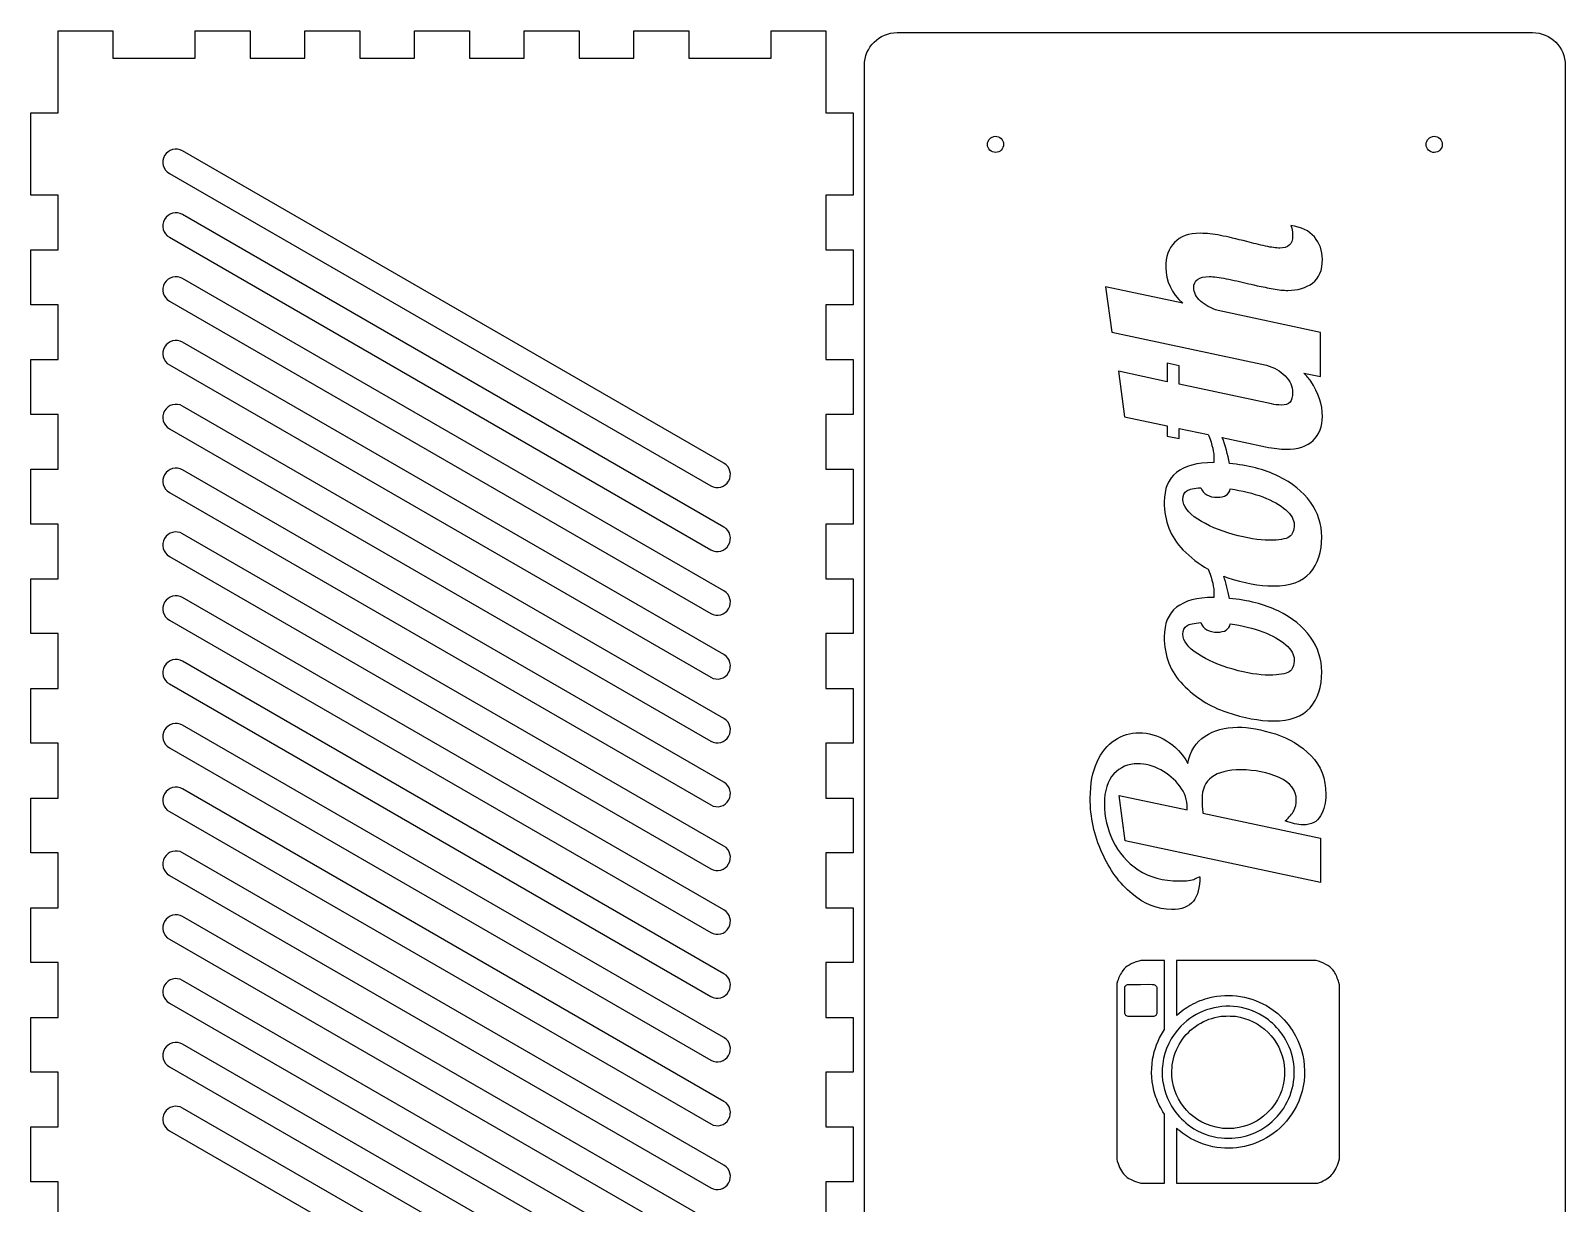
# Model space of a CAD drawing. Extents: x 0 to 1030, y 175 to 747.
# Drawn here: x 750.1 to 1030, y 532.9 to 746.8 of the extents above; entities that cross this region are included whole.
import ezdxf

# ---------------------------------------------------------------- set-up
doc = ezdxf.new("R2010")
doc.units = 0
doc.layers.add('Layer_1', color=7, linetype='CONTINUOUS')

msp = doc.modelspace()

# ---------------------------------------------------------------- linework, layer by layer
at = {"layer": 'Layer_1', "color": 1}
for points in [[(755.127788, 526.80923), (755.127788, 536.80923), (750.127788, 536.80923), (750.127788, 546.80923), (755.127788, 546.80923), (755.127788, 556.80923), (750.127788, 556.80923), (750.127788, 566.80923), (755.127788, 566.80923), (755.127788, 576.80923), (750.127788, 576.80923), (750.127788, 586.80923), (755.127788, 586.80923), (755.127788, 596.80923), (750.127788, 596.80923), (750.127788, 606.80923), (755.127788, 606.80923), (755.127788, 616.80923), (750.127788, 616.80923), (750.127788, 626.80923), (755.127788, 626.80923), (755.127788, 636.80923), (750.127788, 636.80923), (750.127788, 646.80923), (755.127788, 646.80923), (755.127788, 656.80923), (750.127788, 656.80923), (750.127788, 666.80923), (755.127788, 666.80923), (755.127788, 676.80923), (750.127788, 676.80923), (750.127788, 686.80923), (755.127788, 686.80923), (755.127788, 696.80923), (750.127788, 696.80923), (750.127788, 706.80923), (755.127788, 706.80923), (755.127788, 716.80923), (750.127788, 716.80923), (750.127788, 731.80923), (755.127788, 731.80923), (755.127788, 746.80923), (765.127788, 746.80923), (765.127788, 741.80923), (780.127788, 741.80923), (780.127788, 746.80923), (790.127788, 746.80923), (790.127788, 741.80923), (800.127788, 741.80923), (800.127788, 746.80923), (810.127788, 746.80923), (810.127788, 741.80923), (820.127788, 741.80923), (820.127788, 746.80923), (830.127788, 746.80923), (830.127788, 741.80923), (840.127788, 741.80923), (840.127788, 746.80923), (850.127788, 746.80923), (850.127788, 741.80923), (860.127788, 741.80923), (860.127788, 746.80923), (870.127788, 746.80923), (870.127788, 741.80923), (885.127788, 741.80923), (885.127788, 746.80923), (895.127788, 746.80923), (895.127788, 731.80923), (900.127788, 731.80923), (900.127788, 716.80923), (895.127788, 716.80923), (895.127788, 706.80923), (900.127788, 706.80923), (900.127788, 696.80923), (895.127788, 696.80923), (895.127788, 686.80923), (900.127788, 686.80923), (900.127788, 676.80923), (895.127788, 676.80923), (895.127788, 666.80923), (900.127788, 666.80923), (900.127788, 656.80923), (895.127788, 656.80923), (895.127788, 646.80923), (900.127788, 646.80923), (900.127788, 636.80923), (895.127788, 636.80923), (895.127788, 626.80923), (900.127788, 626.80923), (900.127788, 616.80923), (895.127788, 616.80923), (895.127788, 606.80923), (900.127788, 606.80923), (900.127788, 596.80923), (895.127788, 596.80923), (895.127788, 586.80923), (900.127788, 586.80923), (900.127788, 576.80923), (895.127788, 576.80923), (895.127788, 566.80923), (900.127788, 566.80923), (900.127788, 556.80923), (895.127788, 556.80923), (895.127788, 546.80923), (900.127788, 546.80923), (900.127788, 536.80923), (895.127788, 536.80923), (895.127788, 526.80923)], [(908.15579, 746.471282), (1023.972103, 746.471282)], [(902.155807, 374.654962), (902.155807, 740.471282)], [(1029.972114, 740.471282), (1029.972114, 374.654962)], [(876.527825, 667.899445), (777.814186, 724.891791)], [(775.427251, 720.757499), (874.14089, 663.765153)], [(876.527888, 656.257897), (777.814249, 713.250243)], [(775.427315, 709.115951), (874.140953, 652.123605)], [(876.527937, 644.616325), (777.814299, 701.608671)], [(775.427364, 697.474379), (874.141002, 640.482033)], [(876.528, 632.974778), (777.814362, 689.967124)], [(775.427427, 685.832832), (874.141065, 628.840486)], [(876.528049, 621.333206), (777.814411, 678.325552)], [(775.427476, 674.19126), (874.141114, 617.198914)], [(876.528112, 609.691658), (777.814474, 666.684004)], [(775.427539, 662.549712), (874.141178, 605.557366)], [(876.528176, 598.050111), (777.814537, 655.042457)], [(775.427588, 650.90814), (874.141227, 593.915794)], [(876.528225, 586.408539), (777.814586, 643.400885)], [(775.427651, 639.266592), (874.14129, 582.274246)], [(876.528288, 574.766991), (777.814649, 631.759337)], [(775.4277, 627.62502), (874.141339, 570.632674)], [(876.527877, 563.125695), (777.814238, 620.118041)], [(775.427299, 615.983741), (874.140938, 558.991395)], [(876.527933, 551.484135), (777.814294, 608.476481)], [(775.427355, 604.342181), (874.140994, 547.349835)], [(876.52799, 539.842578), (777.814352, 596.834924)], [(775.427413, 592.700624), (874.141051, 535.708278)], [(876.52803, 528.200988), (777.814391, 585.193334)], [(775.427452, 581.059035), (874.141091, 524.066689)], [(876.52602, 516.55585), (777.812381, 573.548196)], [(775.425442, 569.413897), (874.139081, 512.421551)], [(876.526076, 504.914291), (777.812438, 561.906637)], [(775.425499, 557.772337), (874.139137, 500.779991)], [(876.526134, 493.272733), (777.812495, 550.265079)], [(775.425556, 546.13078), (874.139195, 489.138434)]]:
    msp.add_lwpolyline(points, dxfattribs=at)
for points in [[(908.15579, 746.471282)], [(876.527825, 667.899445)], [(876.527888, 656.257897)], [(876.527937, 644.616325)], [(876.528, 632.974778)], [(876.528049, 621.333206)], [(876.528112, 609.691658)], [(876.528176, 598.050111)], [(876.528225, 586.408539)], [(876.528288, 574.766991)], [(876.527877, 563.125695)], [(876.527933, 551.484135)], [(876.52799, 539.842578)]]:
    msp.add_lwpolyline(points, close=True, dxfattribs=at)
at = {"layer": 'Layer_1', "color": 5}
for points in [[(946.142081, 700.100113), (947.262426, 691.812717), (975.46363, 685.799058)], [(960.197721, 697.076169), (946.142081, 700.100113)], [(982.30231, 684.340467), (985.340174, 683.692976), (985.340174, 691.756425), (966.692926, 695.732464)], [(976.380328, 678.732946), (959.581561, 682.31677), (959.581561, 685.676638), (957.341453, 686.124545), (957.341453, 682.764675), (948.494165, 684.668854), (949.613927, 676.381445), (957.341453, 674.70122), (957.341453, 672.853322), (959.581561, 672.405414), (959.581561, 674.253316), (964.850829, 673.128331)], [(967.418162, 672.580051), (975.316843, 670.893445)], [(965.853394, 668.01223), (965.797117, 668.01223)], [(965.853394, 643.40471), (965.797117, 643.40471)], [(963.89327, 604.059773), (985.34, 599.468046), (985.34, 591.404524), (949.726112, 599.020073), (948.606177, 607.30758), (961.03744, 604.675736), (961.03744, 605.011718)], [(956.670851, 564.284512), (956.861266, 564.58917), (956.861266, 570.885145), (956.861266, 577.181117), (954.722418, 577.181117), (952.583543, 577.181117), (952.202741, 577.070057)], [(984.936117, 577.057351), (984.561693, 577.181117), (971.807884, 577.181117), (959.050885, 577.181117), (959.050885, 572.164023), (959.050885, 567.146895), (959.184179, 567.264324)], [(948.312198, 573.395275), (948.166204, 572.963713), (948.166204, 556.96036), (948.169309, 540.957036), (948.277258, 540.585742)], [(950.019471, 572.747901), (950.149576, 572.817736), (952.52326, 572.827247)], [(988.674373, 540.598447), (988.785427, 540.979249), (988.785427, 556.871511), (988.785427, 572.763776), (988.674373, 573.144578)], [(955.077849, 567.00726), (954.928666, 566.931119), (952.596271, 566.931119)], [(952.202741, 536.672965), (952.583543, 536.561905), (954.722418, 536.561905), (956.861266, 536.561905), (956.861266, 542.85788), (956.861266, 549.150682), (956.588357, 549.591784)], [(959.142946, 546.519956), (959.050885, 546.592958), (959.050885, 541.579002), (959.050885, 536.561905), (971.953849, 536.561905)], [(971.953849, 536.561905), (984.859973, 536.561905), (985.148771, 536.676134)]]:
    msp.add_lwpolyline(points, dxfattribs=at)
for points in [[(960.253419, 661.292492)], [(960.253419, 636.684972)], [(986.291942, 607.475572)], [(949.667202, 572.367104)], [(958.297607, 558.117499)], [(956.476061, 556.134147)]]:
    msp.add_lwpolyline(points, close=True, dxfattribs=at)
at = {"layer": 'Layer_1', "color": 1}
for points in [[(902.155807, 740.471282), (902.155807, 743.795282), (904.831808, 746.471282), (908.15579, 746.471282)], [(1023.972103, 746.471282), (1027.296113, 746.471282), (1029.972114, 743.795282), (1029.972114, 740.471282)], [(924.615823, 726.32583), (924.760767, 727.125178), (925.525984, 727.6559), (926.325439, 727.511547)], [(1004.615823, 726.325554), (1004.760766, 727.124916), (1005.526002, 727.655642), (1006.325467, 727.511271)], [(777.814186, 724.891791), (776.668997, 725.552967), (775.214768, 725.163307), (774.553592, 724.018117)], [(925.800281, 724.615337), (925.001038, 724.76087), (924.470879, 725.52648), (924.615823, 726.32583)], [(927.511647, 725.798581), (927.365548, 724.999426), (926.59954, 724.469805), (925.800281, 724.615337)], [(926.329645, 727.510785), (927.128684, 727.364106), (927.657746, 726.597727), (927.511647, 725.798581)], [(1005.800309, 724.615061), (1005.001054, 724.76058), (1004.47088, 725.526195), (1004.615823, 726.325554)], [(1007.511646, 725.798306), (1007.365547, 724.999163), (1006.599558, 724.469547), (1005.800309, 724.615061)], [(1006.329644, 727.510509), (1007.128684, 727.36383), (1007.657746, 726.597451), (1007.511646, 725.798306)], [(774.553592, 724.018117), (773.892402, 722.872903), (774.282062, 721.418674), (775.427251, 720.757499)], [(777.814249, 713.250243), (776.66906, 713.911419), (775.214831, 713.521759), (774.553641, 712.376545)], [(774.553641, 712.376545), (773.892465, 711.231356), (774.282125, 709.777127), (775.427315, 709.115951)], [(774.553704, 700.734998), (773.892515, 699.589784), (774.282174, 698.135555), (775.427364, 697.474379)], [(777.814299, 701.608671), (776.669109, 702.269847), (775.21488, 701.880187), (774.553704, 700.734998)], [(774.553753, 689.093426), (773.892578, 687.948236), (774.282237, 686.494007), (775.427427, 685.832832)], [(777.814362, 689.967124), (776.669172, 690.628299), (775.214943, 690.23864), (774.553753, 689.093426)], [(774.553816, 677.451878), (773.892627, 676.306664), (774.282286, 674.852435), (775.427476, 674.19126)], [(777.814411, 678.325552), (776.669221, 678.986727), (775.214992, 678.597068), (774.553816, 677.451878)], [(777.814474, 666.684004), (776.669284, 667.34518), (775.215055, 666.95552), (774.553866, 665.810306)], [(877.401523, 664.638837), (878.062698, 665.784026), (877.673014, 667.238269), (876.527825, 667.899445)], [(774.553866, 665.810306), (773.89269, 664.665117), (774.282349, 663.210888), (775.427539, 662.549712)], [(874.14089, 663.765153), (875.28608, 663.103977), (876.740333, 663.493622), (877.401523, 664.638837)], [(777.814537, 655.042457), (776.669347, 655.703632), (775.215104, 655.313948), (774.553929, 654.168759)], [(877.401572, 652.997265), (878.062762, 654.142479), (877.673078, 655.596722), (876.527888, 656.257897)], [(774.553929, 654.168759), (773.892739, 653.023545), (774.282399, 651.569316), (775.427588, 650.90814)], [(874.140953, 652.123605), (875.286143, 651.46243), (876.740396, 651.852075), (877.401572, 652.997265)], [(777.814586, 643.400885), (776.669397, 644.06206), (775.215167, 643.672401), (774.553992, 642.527211)], [(877.401635, 641.355717), (878.062811, 642.500907), (877.673127, 643.95515), (876.527937, 644.616325)], [(774.553992, 642.527211), (773.892802, 641.381997), (774.282462, 639.927768), (775.427651, 639.266592)], [(874.141002, 640.482033), (875.286192, 639.820858), (876.740445, 640.210503), (877.401635, 641.355717)], [(877.401684, 629.714145), (878.062874, 630.859359), (877.67319, 632.313602), (876.528, 632.974778)], [(774.554041, 630.885639), (773.892865, 629.740449), (774.282511, 628.286196), (775.4277, 627.62502)], [(777.814649, 631.759337), (776.66946, 632.420513), (775.215231, 632.030853), (774.554041, 630.885639)], [(874.141065, 628.840486), (875.286255, 628.17931), (876.740509, 628.568955), (877.401684, 629.714145)], [(877.401747, 618.072597), (878.062923, 619.217787), (877.673239, 620.67203), (876.528049, 621.333206)], [(774.55361, 619.244364), (773.892428, 618.099165), (774.282085, 616.644931), (775.427299, 615.983741)], [(777.814238, 620.118041), (776.669024, 620.77923), (775.214792, 620.389566), (774.55361, 619.244364)], [(874.141114, 617.198914), (875.286304, 616.537738), (876.740558, 616.927383), (877.401747, 618.072597)], [(774.553667, 607.602807), (773.892485, 606.457605), (774.282141, 605.003371), (775.427355, 604.342181)], [(777.814294, 608.476481), (776.66908, 609.137671), (775.214848, 608.748006), (774.553667, 607.602807)], [(877.401796, 606.431025), (878.062986, 607.57624), (877.673302, 609.030483), (876.528112, 609.691658)], [(874.141178, 605.557366), (875.286367, 604.89619), (876.740621, 605.285836), (877.401796, 606.431025)], [(777.814352, 596.834924), (776.669138, 597.496113), (775.214906, 597.106449), (774.553723, 595.961247)], [(877.40186, 594.789478), (878.063035, 595.934668), (877.673365, 597.388935), (876.528176, 598.050111)], [(774.553723, 595.961247), (773.892542, 594.816047), (774.282199, 593.361814), (775.427413, 592.700624)], [(874.141227, 593.915794), (875.286416, 593.254618), (876.74067, 593.644264), (877.40186, 594.789478)], [(777.814391, 585.193334), (776.669177, 585.854524), (775.214945, 585.46486), (774.553764, 584.31966)], [(877.401923, 583.14793), (878.063098, 584.29312), (877.673414, 585.747363), (876.528225, 586.408539)], [(774.553764, 584.31966), (773.892581, 583.174458), (774.282238, 581.720224), (775.427452, 581.059035)], [(874.14129, 582.274246), (875.28648, 581.613071), (876.740733, 582.002716), (877.401923, 583.14793)], [(777.812381, 573.548196), (776.667167, 574.209386), (775.212935, 573.819722), (774.551753, 572.67452)], [(877.401972, 571.506358), (878.063162, 572.651572), (877.673478, 574.105816), (876.528288, 574.766991)], [(774.551753, 572.67452), (773.890572, 571.52932), (774.280228, 570.075086), (775.425442, 569.413897)], [(874.141339, 570.632674), (875.286529, 569.971499), (876.740796, 570.361169), (877.401972, 571.506358)], [(777.812438, 561.906637), (776.667223, 562.567826), (775.212993, 562.178164), (774.55181, 561.032963)], [(877.401541, 559.865083), (878.062723, 561.010285), (877.673067, 562.464519), (876.527877, 563.125695)], [(774.55181, 561.032963), (773.890628, 559.887761), (774.280284, 558.433527), (775.425499, 557.772337)], [(874.140938, 558.991395), (875.286127, 558.330219), (876.740359, 558.719884), (877.401541, 559.865083)], [(877.401598, 548.223526), (878.062779, 549.368725), (877.673123, 550.822959), (876.527933, 551.484135)], [(774.551866, 549.391403), (773.890685, 548.246203), (774.280342, 546.791969), (775.425556, 546.13078)], [(777.812495, 550.265079), (776.667281, 550.926269), (775.213049, 550.536605), (774.551866, 549.391403)], [(874.140994, 547.349835), (875.286184, 546.68866), (876.740415, 547.078324), (877.401598, 548.223526)], [(877.401654, 536.581966), (878.062837, 537.727168), (877.67318, 539.181402), (876.52799, 539.842578)], [(874.141051, 535.708278), (875.286241, 535.047102), (876.740473, 535.436767), (877.401654, 536.581966)]]:
    msp.add_open_spline(points, degree=3, dxfattribs=at)
at = {"layer": 'Layer_1', "color": 5}
for points in [[(984.219829, 709.171947), (983.249222, 710.329189), (981.812342, 711.019786), (979.908452, 711.243796)], [(979.908452, 711.243796), (980.132441, 710.907825), (980.244381, 710.291849), (980.244381, 709.395897)], [(958.685749, 708.163559), (957.640479, 707.043627), (957.117502, 705.532115), (957.117502, 703.628252)], [(963.445034, 709.843799), (961.31716, 709.843799), (959.731022, 709.283491), (958.685749, 708.163559)], [(967.085133, 709.451596), (965.741214, 709.712916), (964.527635, 709.843799), (963.445034, 709.843799)], [(971.900695, 708.331842), (969.996808, 708.817143), (968.391723, 709.190275), (967.085133, 709.451596)], [(975.316843, 707.491707), (974.196911, 707.753027), (973.057961, 708.033181), (971.900695, 708.331842)], [(980.244381, 709.395897), (980.244381, 708.574626), (980.038862, 707.99596), (979.628221, 707.65996)], [(985.676104, 705.083947), (985.676104, 706.68918), (985.19044, 708.052015), (984.219829, 709.171947)], [(977.892298, 707.155796), (977.25767, 707.155796), (976.399447, 707.267726), (975.316843, 707.491707)], [(979.628221, 707.65996), (979.217579, 707.323959), (978.638919, 707.155796), (977.892298, 707.155796)], [(957.117502, 703.628252), (957.117502, 701.127067), (958.144509, 698.942723), (960.197721, 697.076169)], [(983.883903, 700.771966), (985.078498, 701.667917), (985.676104, 703.105373), (985.676104, 705.083947)], [(962.213293, 699.932455), (962.213293, 701.276367), (963.165094, 701.948012), (965.068982, 701.948012)], [(963.445034, 697.468373), (962.62375, 698.214994), (962.213293, 699.036503), (962.213293, 699.932455)], [(965.068982, 701.948012), (965.852934, 701.948012), (966.879941, 701.817693), (968.1492, 701.556402)], [(968.1492, 701.556402), (969.418457, 701.295082), (970.70608, 701.014928), (972.012673, 700.716268)], [(972.012673, 700.716268), (972.273988, 700.641617), (972.871594, 700.492347), (973.804874, 700.268366)], [(973.804874, 700.268366), (974.738151, 700.081726), (975.708316, 699.895145), (976.716258, 699.708504)], [(976.716258, 699.708504), (977.686865, 699.521834), (978.564616, 699.428261), (979.348572, 699.428261)], [(979.348572, 699.428261), (981.177794, 699.428261), (982.689303, 699.876014), (983.883903, 700.771966)], [(966.692926, 695.732464), (965.349008, 696.180425), (964.26632, 696.759091), (963.445034, 697.468373)], [(975.46363, 685.799058), (976.852078, 685.385181), (977.999502, 684.729905), (978.900667, 683.82874)], [(978.900667, 683.82874), (979.796613, 682.895463), (980.244381, 681.887402), (980.244381, 680.804798)], [(983.547974, 682.87665), (983.205097, 683.386571), (982.788051, 683.874026), (982.30231, 684.340467)], [(985.676104, 676.437143), (985.676104, 678.565017), (984.966558, 680.711448), (983.547974, 682.87665)], [(980.244381, 680.804798), (980.244381, 679.983515), (980.095125, 679.386488), (979.796476, 679.013177)], [(978.172529, 678.508995), (977.537901, 678.508995), (976.940295, 678.583622), (976.380328, 678.732946)], [(979.796476, 679.013177), (979.460494, 678.677197), (978.91915, 678.508995), (978.172529, 678.508995)], [(983.995879, 672.069485), (985.115814, 673.18942), (985.676104, 674.645249), (985.676104, 676.437143)], [(964.850829, 673.128331), (964.886025, 673.046685), (964.922497, 672.966503), (964.957003, 672.88407)], [(964.957003, 672.88407), (965.591631, 671.278834), (965.909093, 669.860319), (965.909093, 668.628391)], [(968.70908, 667.844557), (968.431977, 669.537977), (967.999998, 671.11518), (967.418162, 672.580051)], [(978.956365, 670.445541), (981.196233, 670.445541), (982.875947, 670.986884), (983.995879, 672.069485)], [(975.316843, 670.893445), (976.810089, 670.594797), (978.023086, 670.445541), (978.956365, 670.445541)], [(965.797117, 668.01223), (959.824137, 668.01223), (956.83785, 665.622971), (956.83785, 660.844588)], [(965.909093, 668.628391), (965.909093, 668.329742), (965.890734, 668.124224), (965.853394, 668.01223)], [(977.612649, 665.548751), (975.074133, 666.780679), (972.106214, 667.545908), (968.70908, 667.844557)], [(960.981555, 662.860739), (961.429527, 663.15939), (962.269383, 663.345959), (963.501311, 663.420622)], [(963.501311, 663.420622), (963.986615, 662.263355), (964.994679, 661.684699), (966.525253, 661.684699)], [(983.492276, 660.78889), (982.111024, 662.730105), (980.151165, 664.316823), (977.612649, 665.548751)], [(956.83785, 660.844588), (956.83785, 657.335461), (957.976218, 654.423804), (960.253419, 652.109272)], [(960.253419, 661.292492), (960.253419, 662.039114), (960.496251, 662.56209), (960.981555, 662.860739)], [(962.941431, 657.70925), (961.149537, 658.866513), (960.253419, 660.060564), (960.253419, 661.292492)], [(966.525253, 661.684699), (967.869174, 661.684699), (968.65277, 662.188729), (968.876754, 663.196668)], [(968.876754, 663.196668), (971.041959, 662.898019), (973.020764, 662.412938), (974.812661, 661.740976)], [(974.812661, 661.740976), (976.567221, 661.069017), (977.967373, 660.284841), (979.012643, 659.388893)], [(985.564128, 654.461355), (985.564128, 656.738556), (984.873526, 658.847671), (983.492276, 660.78889)], [(969.380938, 654.909262), (966.879754, 655.618553), (964.733323, 656.551984), (962.941431, 657.70925)], [(979.012643, 659.388893), (980.020585, 658.492947), (980.524033, 657.596829), (980.524033, 656.700883)], [(975.988701, 653.845198), (974.084814, 653.845198), (971.882123, 654.199969), (969.380938, 654.909262)], [(980.524033, 656.700883), (980.524033, 655.618279), (980.225521, 654.872), (979.628221, 654.461355)], [(960.253419, 652.109272), (961.616462, 650.700794), (963.139651, 649.528883), (964.82066, 648.590431)], [(979.628221, 654.461355), (978.993592, 654.050713), (977.780596, 653.845198), (975.988701, 653.845198)], [(983.435996, 647.90929), (984.854579, 649.514529), (985.564128, 651.698853), (985.564128, 654.461355)], [(964.82066, 648.590431), (964.866169, 648.48574), (964.912635, 648.381963), (964.957003, 648.275971)], [(964.957003, 648.275971), (965.591631, 646.670732), (965.909093, 645.252216), (965.909093, 644.020291)], [(968.70908, 643.236454), (968.475422, 644.664374), (968.130732, 646.009145), (967.680407, 647.274564)], [(967.680407, 647.274564), (967.872237, 647.203662), (968.065938, 647.135622), (968.261176, 647.069758)], [(968.261176, 647.069758), (971.359657, 646.024485), (974.177742, 645.501509), (976.716258, 645.501509)], [(976.716258, 645.501509), (979.777408, 645.501509), (982.017412, 646.304051), (983.435996, 647.90929)], [(965.909093, 644.020291), (965.909093, 643.721642), (965.890734, 643.516703), (965.853394, 643.40471)], [(965.797117, 643.40471), (959.824137, 643.40471), (956.83785, 641.01545), (956.83785, 636.237064)], [(977.612649, 640.940651), (975.074133, 642.17258), (972.106214, 642.937806), (968.70908, 643.236454)], [(983.492276, 636.180787), (982.111024, 638.122006), (980.151165, 639.708726), (977.612649, 640.940651)], [(960.253419, 636.684972), (960.253419, 637.431593), (960.496251, 637.953991), (960.981555, 638.252639)], [(960.981555, 638.252639), (961.429527, 638.551288), (962.269383, 638.737857), (963.501311, 638.812522)], [(963.501311, 638.812522), (963.986615, 637.655256), (964.994679, 637.076599), (966.525253, 637.076599)], [(966.525253, 637.076599), (967.869174, 637.076599), (968.65277, 637.580629), (968.876754, 638.588568)], [(968.876754, 638.588568), (971.041959, 638.28992), (973.020764, 637.804836), (974.812661, 637.132876)], [(956.83785, 636.237064), (956.83785, 632.727941), (957.976218, 629.815701), (960.253419, 627.501172)], [(962.941431, 633.101147), (961.149537, 634.258414), (960.253419, 635.453046), (960.253419, 636.684972)], [(974.812661, 637.132876), (976.567221, 636.460917), (977.967373, 635.676742), (979.012643, 634.780793)], [(985.564128, 629.853255), (985.564128, 632.130453), (984.873526, 634.239568), (983.492276, 636.180787)], [(969.380938, 630.30116), (966.879754, 631.01045), (964.733323, 631.943884), (962.941431, 633.101147)], [(979.012643, 634.780793), (980.020585, 633.884847), (980.524033, 632.989309), (980.524033, 632.093363)], [(975.988701, 629.237095), (974.084814, 629.237095), (971.882123, 629.591869), (969.380938, 630.30116)], [(979.628221, 629.853255), (978.993592, 629.442613), (977.780596, 629.237095), (975.988701, 629.237095)], [(980.524033, 632.093363), (980.524033, 631.010759), (980.225521, 630.263897), (979.628221, 629.853255)], [(983.435996, 623.30177), (984.854579, 624.907009), (985.564128, 627.090753), (985.564128, 629.853255)], [(960.253419, 627.501172), (962.493283, 625.186643), (965.162691, 623.506929), (968.261176, 622.461659)], [(968.261176, 622.461659), (971.359657, 621.416389), (974.177742, 620.893989), (976.716258, 620.893989)], [(976.716258, 620.893989), (979.777408, 620.893989), (982.017412, 621.696534), (983.435996, 623.30177)], [(947.822225, 617.386983), (949.166145, 618.282929), (950.640724, 618.730902), (952.245962, 618.730902)], [(952.245962, 618.730902), (953.963194, 618.730902), (955.624429, 618.245598), (957.229666, 617.274989)], [(964.285247, 618.11494), (965.927817, 619.197542), (967.887701, 619.738843), (970.164898, 619.738843)], [(970.164898, 619.738843), (972.292773, 619.738843), (974.607302, 619.328201), (977.108485, 618.506917)], [(977.108485, 618.506917), (979.609671, 617.722964), (981.774877, 616.397709), (983.604102, 614.531153)], [(944.574417, 613.411219), (945.395701, 615.203112), (946.478304, 616.528366), (947.822225, 617.386983)], [(957.229666, 617.274989), (958.834903, 616.304379), (960.141493, 614.923128), (961.149435, 613.131235)], [(961.149435, 613.131235), (961.560076, 615.371102), (962.605347, 617.032337), (964.285247, 618.11494)], [(943.34249, 606.803611), (943.34249, 609.41679), (943.753132, 611.619326), (944.574417, 613.411219)], [(951.965978, 613.07524), (950.248748, 613.07524), (948.8115, 612.459276), (947.654235, 611.227348)], [(956.221726, 611.955305), (954.803144, 612.701928), (953.384562, 613.07524), (951.965978, 613.07524)], [(983.604102, 614.531153), (985.395995, 612.701928), (986.291942, 610.350068), (986.291942, 607.475572)], [(947.654235, 611.227348), (946.49697, 610.032753), (945.918337, 608.184862), (945.918337, 605.683676)], [(959.693521, 608.987482), (958.760242, 610.219407), (957.602977, 611.208682), (956.221726, 611.955305)], [(970.83686, 611.955305), (966.095807, 611.955305), (963.72528, 610.182077), (963.72528, 606.635621)], [(977.780447, 610.55539), (975.689905, 611.488666), (973.375376, 611.955305), (970.83686, 611.955305)], [(980.91626, 606.411633), (980.91626, 608.278189), (979.870989, 609.659441), (977.780447, 610.55539)], [(961.03744, 605.011718), (961.03744, 606.430299), (960.589467, 607.755554), (959.693521, 608.987482)], [(986.291942, 607.475572), (986.291942, 605.982326), (985.974628, 604.675737), (985.34, 603.555804)], [(945.470364, 596.892197), (944.051781, 600.028011), (943.34249, 603.331816), (943.34249, 606.803611)], [(945.918337, 605.683676), (945.918337, 603.406478), (946.440973, 601.185277), (947.486245, 599.020073)], [(963.72528, 606.635621), (963.72528, 605.627682), (963.781277, 604.769066), (963.89327, 604.059773)], [(978.900382, 602.659857), (979.647003, 603.331818), (980.169638, 603.947781), (980.468286, 604.507746)], [(980.468286, 604.507746), (980.766935, 605.105044), (980.91626, 605.739673), (980.91626, 606.411633)], [(982.148188, 601.931901), (981.177579, 601.931901), (980.094977, 602.174553), (978.900382, 602.659857)], [(985.34, 603.555804), (984.7427, 602.473202), (983.678763, 601.931901), (982.148188, 601.931901)], [(947.486245, 599.020073), (948.494185, 596.854868), (950.024761, 595.08164), (952.077972, 593.700389)], [(950.958037, 589.332648), (948.68084, 591.236534), (946.851615, 593.756384), (945.470364, 596.892197)], [(952.077972, 593.700389), (954.131184, 592.356468), (956.613703, 591.684508), (959.525531, 591.684508)], [(959.525531, 591.684508), (960.906782, 591.684508), (961.87739, 591.815167), (962.437356, 592.076486)], [(963.333305, 592.46846), (963.333305, 590.489912), (962.941329, 588.996667), (962.157375, 587.988728)], [(962.437356, 592.076486), (962.959993, 592.337802), (963.258643, 592.46846), (963.333305, 592.46846)], [(958.181608, 586.476815), (955.643092, 586.476815), (953.235235, 587.428759), (950.958037, 589.332648)], [(962.157375, 587.988728), (961.336089, 586.980786), (960.010834, 586.476815), (958.181608, 586.476815)], [(952.202741, 577.070057), (950.831847, 576.676549), (949.851267, 576.09901), (949.2991, 575.362786)], [(987.798497, 575.150174), (987.252708, 575.978414), (986.310199, 576.606744), (984.936117, 577.057351)], [(949.2991, 575.362786), (948.905597, 574.836007), (948.569217, 574.166419), (948.312198, 573.395275)], [(988.674373, 573.144578), (988.449047, 573.928424), (988.150766, 574.610687), (987.798497, 575.150174)], [(949.625941, 569.891859), (949.625941, 571.811776), (949.635536, 572.284594), (949.667202, 572.367104)], [(949.667202, 572.367098), (949.730673, 572.516244), (949.870317, 572.668591), (950.019471, 572.747901)], [(952.52326, 572.827247), (954.893784, 572.833569), (954.893784, 572.833569), (955.05561, 572.766948)], [(955.05561, 572.766948), (955.239675, 572.687607), (955.407851, 572.506745), (955.458651, 572.329018)], [(955.458651, 572.329018), (955.487155, 572.243338), (955.496694, 571.551539), (955.496694, 569.86331)], [(965.686432, 570.529723), (969.561114, 571.319908), (973.492947, 570.466257), (976.694868, 568.140155)], [(949.69263, 567.37539), (949.629158, 567.514997), (949.625941, 567.572127), (949.625941, 569.891859)], [(955.496694, 569.86331), (955.496694, 567.572127), (955.49359, 567.514997), (955.430062, 567.37539)], [(959.184179, 567.264324), (960.263142, 568.184611), (961.024746, 568.708192), (962.08147, 569.250846)], [(964.565051, 568.170765), (962.794306, 567.558307), (961.220298, 566.555507), (959.881126, 565.190952)], [(962.08147, 569.250846), (963.284187, 569.869671), (964.413893, 570.272687), (965.686432, 570.529723)], [(975.440194, 566.628512), (972.304905, 568.853028), (968.223947, 569.430598), (964.565051, 568.170765)], [(976.694868, 568.140155), (977.796042, 567.343666), (978.947959, 566.191723), (979.744502, 565.090572)], [(950.092454, 566.994588), (949.895689, 567.067559), (949.781473, 567.17545), (949.69263, 567.37539)], [(952.596271, 566.931119), (950.339962, 566.931119), (950.257469, 566.93428), (950.092454, 566.994588)], [(955.430062, 567.37539), (955.347568, 567.191325), (955.261886, 567.099309), (955.077849, 567.00726)], [(958.297607, 558.117499), (958.72602, 561.198866), (960.411082, 563.829595), (963.019576, 565.489275)], [(963.019576, 565.489275), (964.241343, 566.263554), (965.666197, 566.777658), (967.198945, 566.993439)], [(967.198945, 566.993439), (967.760623, 567.072783), (969.23941, 567.072783), (969.801116, 566.993439)], [(969.801116, 566.993439), (972.143051, 566.6634), (974.139122, 565.679676), (975.767035, 564.051713)], [(978.343835, 563.724874), (977.585419, 564.797476), (976.512806, 565.870077), (975.440194, 566.628512)], [(954.722418, 559.172199), (955.017538, 560.952475), (955.69981, 562.742259), (956.670851, 564.284512)], [(959.881126, 565.190952), (958.040587, 563.305983), (956.894963, 560.938629), (956.552261, 558.311069)], [(975.767035, 564.051713), (977.398193, 562.423783), (978.375556, 560.434061), (978.708776, 558.079413)], [(980.174891, 553.817584), (981.034849, 557.244837), (980.362117, 560.878329), (978.343835, 563.724874)], [(979.744502, 565.090572), (982.82583, 560.847754), (983.285965, 555.291172), (980.947191, 550.616794)], [(955.195253, 552.61919), (954.522492, 554.710433), (954.357477, 556.998446), (954.722418, 559.172199)], [(956.552261, 558.311069), (956.507839, 557.958847), (956.438018, 556.889415), (956.447529, 556.689475)], [(958.237324, 555.99134), (958.208791, 556.321378), (958.24692, 557.765246), (958.297607, 558.117499)], [(978.708776, 558.079413), (978.784947, 557.53042), (978.788108, 556.042131), (978.708776, 555.493108)], [(956.447529, 556.689475), (956.447529, 556.64505), (956.460229, 556.397522), (956.476061, 556.134147)], [(956.476089, 556.134147), (956.587172, 553.915969), (957.348776, 551.70093), (958.627665, 549.882597)], [(960.890267, 549.866722), (959.35117, 551.56449), (958.4563, 553.630352), (958.237324, 555.99134)], [(978.708776, 555.493108), (978.321624, 552.748152), (977.036385, 550.460139), (974.922937, 548.756034)], [(956.588357, 549.591784), (956.05524, 550.458109), (955.506234, 551.648141), (955.195253, 552.61919)], [(973.847163, 545.998373), (976.985641, 547.546992), (979.327576, 550.441094), (980.174891, 553.817584)], [(958.627665, 549.882597), (959.38608, 548.803659), (960.519004, 547.670758), (961.597939, 546.912323)], [(967.208455, 546.575943), (964.698317, 546.931365), (962.524558, 548.061065), (960.890267, 549.866722)], [(974.922937, 548.756034), (973.453661, 547.572373), (971.762248, 546.855193), (969.791577, 546.575943)], [(980.947191, 550.616794), (979.969772, 548.668328), (978.449752, 546.875377), (976.694868, 545.602836)], [(959.514209, 546.205789), (959.358705, 546.33906), (959.19369, 546.4787), (959.142946, 546.519956)], [(965.699104, 543.210132), (963.433341, 543.670275), (961.240505, 544.733341), (959.514209, 546.205789)], [(961.597939, 546.912323), (963.244902, 545.754042), (965.196551, 545.027323), (967.252905, 544.802003)], [(969.791577, 546.575943), (969.24576, 546.499771), (967.754273, 546.499771), (967.208455, 546.575943)], [(969.747155, 544.802003), (971.222781, 544.963857), (972.517531, 545.34149), (973.847163, 545.998373)], [(976.694868, 545.602836), (973.496107, 543.279937), (969.561114, 542.423114), (965.699104, 543.210132)], [(967.252905, 544.802003), (967.881188, 544.735367), (969.118816, 544.735367), (969.747155, 544.802003)], [(948.277258, 540.585742), (948.613639, 539.433796), (949.057913, 538.586512), (949.625941, 538.018478)], [(987.420912, 538.107327), (987.92863, 538.662687), (988.369742, 539.538517), (988.674373, 540.598447)], [(949.625941, 538.018478), (950.187647, 537.45678), (951.057145, 536.999837), (952.202741, 536.672965)], [(985.148771, 536.676134), (986.081712, 537.047431), (986.95121, 537.596421), (987.420912, 538.107327)]]:
    msp.add_open_spline(points, degree=3, dxfattribs=at)

doc.saveas('drawing.dxf')
